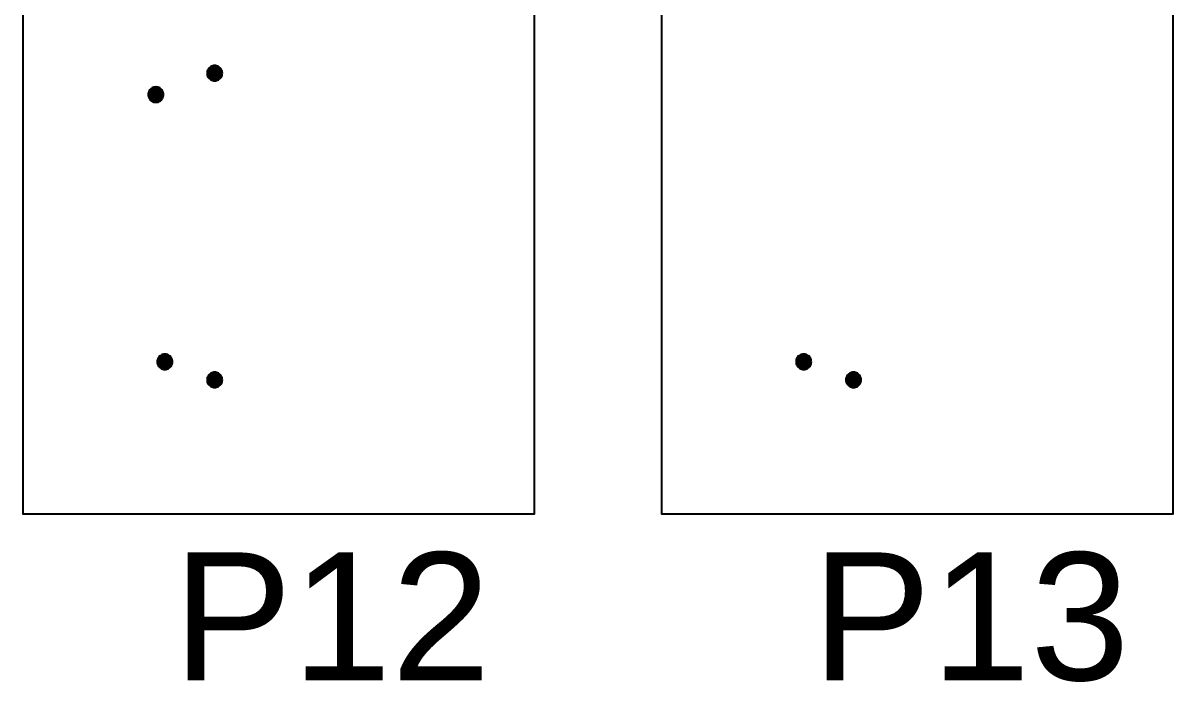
# Model space of a CAD drawing. Extents: x -2 to 177, y -6 to 16.
# Drawn here: x 168 to 177, y -5.81 to -0.66 of the extents above; entities that cross this region are included whole.
import ezdxf

# ---------------------------------------------------------------- set-up
doc = ezdxf.new("R2010")
doc.units = 0
doc.layers.get('0').update_dxf_attribs({"color": 255, "linetype": 'continuous'})
for name, color, linetype in [('Outline', 1, 'continuous'), ('P12', 225, 'continuous'), ('P13', 146, 'continuous'), ('V12', 96, 'continuous'), ('V13', 206, 'continuous')]:
    doc.layers.add(name, color=color, linetype=linetype)
doc.styles.get("Standard").update_dxf_attribs({"font": 'ARIAL.TTF'})

msp = doc.modelspace()

# ---------------------------------------------------------------- linework, layer by layer
at = {"layer": 'Outline'}
for points in [[(172, 4.5), (172, -4.5), (168, -4.5), (168, 4.5)], [(177, 4.5), (177, -4.5), (173, -4.5), (173, 4.5)]]:
    msp.add_lwpolyline(points, close=True, dxfattribs=at)
at = {"layer": 'P12'}
for points in [[(169.56, -1.05), (169.5595, -1.0422), (169.558, -1.0345), (169.5554, -1.027), (169.552, -1.02), (169.5476, -1.0135), (169.5424, -1.0076), (169.5365, -1.0024), (169.53, -0.998), (169.523, -0.9946), (169.5155, -0.992), (169.5078, -0.9905), (169.5, -0.99), (169.4922, -0.9905), (169.4845, -0.992), (169.477, -0.9946), (169.47, -0.998), (169.4635, -1.0024), (169.4576, -1.0076), (169.4524, -1.0135), (169.448, -1.02), (169.4446, -1.027), (169.442, -1.0345), (169.4405, -1.0422), (169.44, -1.05), (169.4405, -1.0578), (169.442, -1.0655), (169.4446, -1.073), (169.448, -1.08), (169.4524, -1.0865), (169.4576, -1.0924), (169.4635, -1.0976), (169.47, -1.102), (169.477, -1.1054), (169.4845, -1.108), (169.4922, -1.1095), (169.5, -1.11), (169.5078, -1.1095), (169.5155, -1.108), (169.523, -1.1054), (169.53, -1.102), (169.5365, -1.0976), (169.5424, -1.0924), (169.5476, -1.0865), (169.552, -1.08), (169.5554, -1.073), (169.558, -1.0655), (169.5595, -1.0578), (169.56, -1.05)], [(169.0996, -1.2176), (169.099, -1.2098), (169.0975, -1.2021), (169.095, -1.1946), (169.0915, -1.1876), (169.0872, -1.1811), (169.082, -1.1752), (169.0761, -1.17), (169.0696, -1.1656), (169.0625, -1.1622), (169.0551, -1.1596), (169.0474, -1.1581), (169.0396, -1.1576), (169.0317, -1.1581), (169.024, -1.1596), (169.0166, -1.1622), (169.0096, -1.1656), (169.003, -1.17), (168.9971, -1.1752), (168.9919, -1.1811), (168.9876, -1.1876), (168.9841, -1.1946), (168.9816, -1.2021), (168.9801, -1.2098), (168.9796, -1.2176), (168.9801, -1.2254), (168.9816, -1.2331), (168.9841, -1.2406), (168.9876, -1.2476), (168.9919, -1.2541), (168.9971, -1.26), (169.003, -1.2652), (169.0096, -1.2696), (169.0166, -1.273), (169.024, -1.2755), (169.0317, -1.2771), (169.0396, -1.2776), (169.0474, -1.2771), (169.0551, -1.2755), (169.0625, -1.273), (169.0696, -1.2696), (169.0761, -1.2652), (169.082, -1.26), (169.0872, -1.2541), (169.0915, -1.2476), (169.095, -1.2406), (169.0975, -1.2331), (169.099, -1.2254), (169.0996, -1.2176)], [(169.17, -3.3081), (169.1695, -3.3002), (169.168, -3.2925), (169.1655, -3.2851), (169.162, -3.2781), (169.1576, -3.2715), (169.1525, -3.2656), (169.1466, -3.2605), (169.14, -3.2561), (169.133, -3.2526), (169.1256, -3.2501), (169.1179, -3.2486), (169.11, -3.2481), (169.1022, -3.2486), (169.0945, -3.2501), (169.0871, -3.2526), (169.08, -3.2561), (169.0735, -3.2605), (169.0676, -3.2656), (169.0624, -3.2715), (169.0581, -3.2781), (169.0546, -3.2851), (169.0521, -3.2925), (169.0505, -3.3002), (169.05, -3.3081), (169.0505, -3.3159), (169.0521, -3.3236), (169.0546, -3.331), (169.0581, -3.3381), (169.0624, -3.3446), (169.0676, -3.3505), (169.0735, -3.3557), (169.08, -3.36), (169.0871, -3.3635), (169.0945, -3.366), (169.1022, -3.3675), (169.11, -3.3681), (169.1179, -3.3675), (169.1256, -3.366), (169.133, -3.3635), (169.14, -3.36), (169.1466, -3.3557), (169.1525, -3.3505), (169.1576, -3.3446), (169.162, -3.3381), (169.1655, -3.331), (169.168, -3.3236), (169.1695, -3.3159), (169.17, -3.3081)], [(169.56, -3.45), (169.5595, -3.4422), (169.558, -3.4345), (169.5554, -3.427), (169.552, -3.42), (169.5476, -3.4135), (169.5424, -3.4076), (169.5365, -3.4024), (169.53, -3.398), (169.523, -3.3946), (169.5155, -3.392), (169.5078, -3.3905), (169.5, -3.39), (169.4922, -3.3905), (169.4845, -3.392), (169.477, -3.3946), (169.47, -3.398), (169.4635, -3.4024), (169.4576, -3.4076), (169.4524, -3.4135), (169.448, -3.42), (169.4446, -3.427), (169.442, -3.4345), (169.4405, -3.4422), (169.44, -3.45), (169.4405, -3.4578), (169.442, -3.4655), (169.4446, -3.473), (169.448, -3.48), (169.4524, -3.4865), (169.4576, -3.4924), (169.4635, -3.4976), (169.47, -3.502), (169.477, -3.5054), (169.4845, -3.508), (169.4922, -3.5095), (169.5, -3.51), (169.5078, -3.5095), (169.5155, -3.508), (169.523, -3.5054), (169.53, -3.502), (169.5365, -3.4976), (169.5424, -3.4924), (169.5476, -3.4865), (169.552, -3.48), (169.5554, -3.473), (169.558, -3.4655), (169.5595, -3.4578), (169.56, -3.45)]]:
    msp.add_lwpolyline(points, close=True, dxfattribs=at)
at = {"layer": 'P13'}
for points in [[(174.17, -3.3081), (174.1695, -3.3002), (174.168, -3.2925), (174.1655, -3.2851), (174.162, -3.2781), (174.1576, -3.2715), (174.1525, -3.2656), (174.1466, -3.2605), (174.14, -3.2561), (174.133, -3.2526), (174.1256, -3.2501), (174.1179, -3.2486), (174.11, -3.2481), (174.1022, -3.2486), (174.0945, -3.2501), (174.0871, -3.2526), (174.08, -3.2561), (174.0735, -3.2605), (174.0676, -3.2656), (174.0624, -3.2715), (174.0581, -3.2781), (174.0546, -3.2851), (174.0521, -3.2925), (174.0505, -3.3002), (174.05, -3.3081), (174.0505, -3.3159), (174.0521, -3.3236), (174.0546, -3.331), (174.0581, -3.3381), (174.0624, -3.3446), (174.0676, -3.3505), (174.0735, -3.3557), (174.08, -3.36), (174.0871, -3.3635), (174.0945, -3.366), (174.1022, -3.3675), (174.11, -3.3681), (174.1179, -3.3675), (174.1256, -3.366), (174.133, -3.3635), (174.14, -3.36), (174.1466, -3.3557), (174.1525, -3.3505), (174.1576, -3.3446), (174.162, -3.3381), (174.1655, -3.331), (174.168, -3.3236), (174.1695, -3.3159), (174.17, -3.3081)], [(174.56, -3.45), (174.5595, -3.4422), (174.558, -3.4345), (174.5554, -3.427), (174.552, -3.42), (174.5476, -3.4135), (174.5424, -3.4076), (174.5365, -3.4024), (174.53, -3.398), (174.523, -3.3946), (174.5155, -3.392), (174.5078, -3.3905), (174.5, -3.39), (174.4922, -3.3905), (174.4845, -3.392), (174.477, -3.3946), (174.47, -3.398), (174.4635, -3.4024), (174.4576, -3.4076), (174.4524, -3.4135), (174.448, -3.42), (174.4446, -3.427), (174.442, -3.4345), (174.4405, -3.4422), (174.44, -3.45), (174.4405, -3.4578), (174.442, -3.4655), (174.4446, -3.473), (174.448, -3.48), (174.4524, -3.4865), (174.4576, -3.4924), (174.4635, -3.4976), (174.47, -3.502), (174.477, -3.5054), (174.4845, -3.508), (174.4922, -3.5095), (174.5, -3.51), (174.5078, -3.5095), (174.5155, -3.508), (174.523, -3.5054), (174.53, -3.502), (174.5365, -3.4976), (174.5424, -3.4924), (174.5476, -3.4865), (174.552, -3.48), (174.5554, -3.473), (174.558, -3.4655), (174.5595, -3.4578), (174.56, -3.45)]]:
    msp.add_lwpolyline(points, close=True, dxfattribs=at)
at = {"layer": 'V12'}
for points in [[(169.55, -1.05), (169.5496, -1.0435), (169.5483, -1.0371), (169.5462, -1.0309), (169.5433, -1.025), (169.5397, -1.0196), (169.5354, -1.0146), (169.5304, -1.0103), (169.525, -1.0067), (169.5191, -1.0038), (169.5129, -1.0017), (169.5065, -1.0004), (169.5, -1), (169.4935, -1.0004), (169.4871, -1.0017), (169.4809, -1.0038), (169.475, -1.0067), (169.4696, -1.0103), (169.4646, -1.0146), (169.4603, -1.0196), (169.4567, -1.025), (169.4538, -1.0309), (169.4517, -1.0371), (169.4504, -1.0435), (169.45, -1.05), (169.4504, -1.0565), (169.4517, -1.0629), (169.4538, -1.0691), (169.4567, -1.075), (169.4603, -1.0804), (169.4646, -1.0854), (169.4696, -1.0897), (169.475, -1.0933), (169.4809, -1.0962), (169.4871, -1.0983), (169.4935, -1.0996), (169.5, -1.1), (169.5065, -1.0996), (169.5129, -1.0983), (169.5191, -1.0962), (169.525, -1.0933), (169.5304, -1.0897), (169.5354, -1.0854), (169.5397, -1.0804), (169.5433, -1.075), (169.5462, -1.0691), (169.5483, -1.0629), (169.5496, -1.0565), (169.55, -1.05)], [(169.0896, -1.2176), (169.0891, -1.2111), (169.0878, -1.2046), (169.0857, -1.1985), (169.0829, -1.1926), (169.0792, -1.1872), (169.0749, -1.1822), (169.07, -1.1779), (169.0646, -1.1743), (169.0587, -1.1714), (169.0525, -1.1693), (169.0461, -1.168), (169.0396, -1.1676), (169.033, -1.168), (169.0266, -1.1693), (169.0204, -1.1714), (169.0146, -1.1743), (169.0091, -1.1779), (169.0042, -1.1822), (168.9999, -1.1872), (168.9962, -1.1926), (168.9934, -1.1985), (168.9913, -1.2046), (168.99, -1.2111), (168.9896, -1.2176), (168.99, -1.2241), (168.9913, -1.2305), (168.9934, -1.2367), (168.9962, -1.2426), (168.9999, -1.248), (169.0042, -1.2529), (169.0091, -1.2573), (169.0146, -1.2609), (169.0204, -1.2638), (169.0266, -1.2659), (169.033, -1.2672), (169.0396, -1.2676), (169.0461, -1.2672), (169.0525, -1.2659), (169.0587, -1.2638), (169.0646, -1.2609), (169.07, -1.2573), (169.0749, -1.2529), (169.0792, -1.248), (169.0829, -1.2426), (169.0857, -1.2367), (169.0878, -1.2305), (169.0891, -1.2241), (169.0896, -1.2176)], [(169.16, -3.3081), (169.1596, -3.3015), (169.1583, -3.2951), (169.1562, -3.2889), (169.1533, -3.2831), (169.1497, -3.2776), (169.1454, -3.2727), (169.1405, -3.2684), (169.135, -3.2648), (169.1292, -3.2619), (169.123, -3.2598), (169.1166, -3.2585), (169.11, -3.2581), (169.1035, -3.2585), (169.0971, -3.2598), (169.0909, -3.2619), (169.085, -3.2648), (169.0796, -3.2684), (169.0747, -3.2727), (169.0704, -3.2776), (169.0667, -3.2831), (169.0638, -3.2889), (169.0617, -3.2951), (169.0605, -3.3015), (169.06, -3.3081), (169.0605, -3.3146), (169.0617, -3.321), (169.0638, -3.3272), (169.0667, -3.3331), (169.0704, -3.3385), (169.0747, -3.3434), (169.0796, -3.3477), (169.085, -3.3514), (169.0909, -3.3543), (169.0971, -3.3564), (169.1035, -3.3576), (169.11, -3.3581), (169.1166, -3.3576), (169.123, -3.3564), (169.1292, -3.3543), (169.135, -3.3514), (169.1405, -3.3477), (169.1454, -3.3434), (169.1497, -3.3385), (169.1533, -3.3331), (169.1562, -3.3272), (169.1583, -3.321), (169.1596, -3.3146), (169.16, -3.3081)], [(169.55, -3.45), (169.5496, -3.4435), (169.5483, -3.4371), (169.5462, -3.4309), (169.5433, -3.425), (169.5397, -3.4196), (169.5354, -3.4146), (169.5304, -3.4103), (169.525, -3.4067), (169.5191, -3.4038), (169.5129, -3.4017), (169.5065, -3.4004), (169.5, -3.4), (169.4935, -3.4004), (169.4871, -3.4017), (169.4809, -3.4038), (169.475, -3.4067), (169.4696, -3.4103), (169.4646, -3.4146), (169.4603, -3.4196), (169.4567, -3.425), (169.4538, -3.4309), (169.4517, -3.4371), (169.4504, -3.4435), (169.45, -3.45), (169.4504, -3.4565), (169.4517, -3.4629), (169.4538, -3.4691), (169.4567, -3.475), (169.4603, -3.4804), (169.4646, -3.4854), (169.4696, -3.4897), (169.475, -3.4933), (169.4809, -3.4962), (169.4871, -3.4983), (169.4935, -3.4996), (169.5, -3.5), (169.5065, -3.4996), (169.5129, -3.4983), (169.5191, -3.4962), (169.525, -3.4933), (169.5304, -3.4897), (169.5354, -3.4854), (169.5397, -3.4804), (169.5433, -3.475), (169.5462, -3.4691), (169.5483, -3.4629), (169.5496, -3.4565), (169.55, -3.45)]]:
    msp.add_lwpolyline(points, close=True, dxfattribs=at)
for points in [[(169.4538, -1.0309), (169.45, -1.05), (169.5, -1.05)], [(169.45, -1.05), (169.4538, -1.0691), (169.5, -1.05)], [(169.4646, -1.0146), (169.4538, -1.0309), (169.5, -1.05)], [(169.4538, -1.0691), (169.4646, -1.0854), (169.5, -1.05)], [(169.4809, -1.0038), (169.4646, -1.0146), (169.5, -1.05)], [(169.4646, -1.0854), (169.4809, -1.0962), (169.5, -1.05)], [(169.5, -1), (169.4809, -1.0038), (169.5, -1.05)], [(169.4809, -1.0962), (169.5, -1.1), (169.5, -1.05)], [(169.5191, -1.0038), (169.5, -1), (169.5, -1.05)], [(169.5354, -1.0146), (169.5191, -1.0038), (169.5, -1.05)], [(169.5462, -1.0309), (169.5354, -1.0146), (169.5, -1.05)], [(169.55, -1.05), (169.5462, -1.0309), (169.5, -1.05)], [(169.5, -1.1), (169.5191, -1.0962), (169.5, -1.05)], [(169.5191, -1.0962), (169.5354, -1.0854), (169.5, -1.05)], [(169.5354, -1.0854), (169.5462, -1.0691), (169.5, -1.05)], [(169.5462, -1.0691), (169.55, -1.05), (169.5, -1.05)], [(169.0396, -1.1676), (169.0204, -1.1714), (169.0396, -1.2176)], [(169.0587, -1.1714), (169.0396, -1.1676), (169.0396, -1.2176)], [(168.9934, -1.1985), (168.9896, -1.2176), (169.0396, -1.2176)], [(168.9896, -1.2176), (168.9934, -1.2367), (169.0396, -1.2176)], [(169.0042, -1.1822), (168.9934, -1.1985), (169.0396, -1.2176)], [(168.9934, -1.2367), (169.0042, -1.2529), (169.0396, -1.2176)], [(169.0204, -1.1714), (169.0042, -1.1822), (169.0396, -1.2176)], [(169.0042, -1.2529), (169.0204, -1.2638), (169.0396, -1.2176)], [(169.0204, -1.2638), (169.0396, -1.2676), (169.0396, -1.2176)], [(169.0749, -1.1822), (169.0587, -1.1714), (169.0396, -1.2176)], [(169.0857, -1.1985), (169.0749, -1.1822), (169.0396, -1.2176)], [(169.0896, -1.2176), (169.0857, -1.1985), (169.0396, -1.2176)], [(169.0396, -1.2676), (169.0587, -1.2638), (169.0396, -1.2176)], [(169.0587, -1.2638), (169.0749, -1.2529), (169.0396, -1.2176)], [(169.0749, -1.2529), (169.0857, -1.2367), (169.0396, -1.2176)], [(169.0857, -1.2367), (169.0896, -1.2176), (169.0396, -1.2176)], [(169.0638, -3.2889), (169.06, -3.3081), (169.11, -3.3081)], [(169.06, -3.3081), (169.0638, -3.3272), (169.11, -3.3081)], [(169.0747, -3.2727), (169.0638, -3.2889), (169.11, -3.3081)], [(169.0638, -3.3272), (169.0747, -3.3434), (169.11, -3.3081)], [(169.0909, -3.2619), (169.0747, -3.2727), (169.11, -3.3081)], [(169.0747, -3.3434), (169.0909, -3.3543), (169.11, -3.3081)], [(169.11, -3.2581), (169.0909, -3.2619), (169.11, -3.3081)], [(169.0909, -3.3543), (169.11, -3.3581), (169.11, -3.3081)], [(169.1292, -3.2619), (169.11, -3.2581), (169.11, -3.3081)], [(169.1454, -3.2727), (169.1292, -3.2619), (169.11, -3.3081)], [(169.1562, -3.2889), (169.1454, -3.2727), (169.11, -3.3081)], [(169.16, -3.3081), (169.1562, -3.2889), (169.11, -3.3081)], [(169.11, -3.3581), (169.1292, -3.3543), (169.11, -3.3081)], [(169.1292, -3.3543), (169.1454, -3.3434), (169.11, -3.3081)], [(169.1454, -3.3434), (169.1562, -3.3272), (169.11, -3.3081)], [(169.1562, -3.3272), (169.16, -3.3081), (169.11, -3.3081)], [(169.4646, -3.4146), (169.4538, -3.4309), (169.5, -3.45)], [(169.4809, -3.4038), (169.4646, -3.4146), (169.5, -3.45)], [(169.5, -3.4), (169.4809, -3.4038), (169.5, -3.45)], [(169.5191, -3.4038), (169.5, -3.4), (169.5, -3.45)], [(169.5354, -3.4146), (169.5191, -3.4038), (169.5, -3.45)], [(169.5462, -3.4309), (169.5354, -3.4146), (169.5, -3.45)], [(169.4538, -3.4309), (169.45, -3.45), (169.5, -3.45)], [(169.45, -3.45), (169.4538, -3.4691), (169.5, -3.45)], [(169.4538, -3.4691), (169.4646, -3.4854), (169.5, -3.45)], [(169.4646, -3.4854), (169.4809, -3.4962), (169.5, -3.45)], [(169.4809, -3.4962), (169.5, -3.5), (169.5, -3.45)], [(169.55, -3.45), (169.5462, -3.4309), (169.5, -3.45)], [(169.5, -3.5), (169.5191, -3.4962), (169.5, -3.45)], [(169.5191, -3.4962), (169.5354, -3.4854), (169.5, -3.45)], [(169.5354, -3.4854), (169.5462, -3.4691), (169.5, -3.45)], [(169.5462, -3.4691), (169.55, -3.45), (169.5, -3.45)]]:
    msp.add_solid(points, dxfattribs=at)
at = {"layer": 'V13'}
for points in [[(174.16, -3.3081), (174.1596, -3.3015), (174.1583, -3.2951), (174.1562, -3.2889), (174.1533, -3.2831), (174.1497, -3.2776), (174.1454, -3.2727), (174.1405, -3.2684), (174.135, -3.2648), (174.1292, -3.2619), (174.123, -3.2598), (174.1166, -3.2585), (174.11, -3.2581), (174.1035, -3.2585), (174.0971, -3.2598), (174.0909, -3.2619), (174.085, -3.2648), (174.0796, -3.2684), (174.0747, -3.2727), (174.0704, -3.2776), (174.0667, -3.2831), (174.0638, -3.2889), (174.0617, -3.2951), (174.0605, -3.3015), (174.06, -3.3081), (174.0605, -3.3146), (174.0617, -3.321), (174.0638, -3.3272), (174.0667, -3.3331), (174.0704, -3.3385), (174.0747, -3.3434), (174.0796, -3.3477), (174.085, -3.3514), (174.0909, -3.3543), (174.0971, -3.3564), (174.1035, -3.3576), (174.11, -3.3581), (174.1166, -3.3576), (174.123, -3.3564), (174.1292, -3.3543), (174.135, -3.3514), (174.1405, -3.3477), (174.1454, -3.3434), (174.1497, -3.3385), (174.1533, -3.3331), (174.1562, -3.3272), (174.1583, -3.321), (174.1596, -3.3146), (174.16, -3.3081)], [(174.55, -3.45), (174.5496, -3.4435), (174.5483, -3.4371), (174.5462, -3.4309), (174.5433, -3.425), (174.5397, -3.4196), (174.5354, -3.4146), (174.5304, -3.4103), (174.525, -3.4067), (174.5191, -3.4038), (174.5129, -3.4017), (174.5065, -3.4004), (174.5, -3.4), (174.4935, -3.4004), (174.4871, -3.4017), (174.4809, -3.4038), (174.475, -3.4067), (174.4696, -3.4103), (174.4646, -3.4146), (174.4603, -3.4196), (174.4567, -3.425), (174.4538, -3.4309), (174.4517, -3.4371), (174.4504, -3.4435), (174.45, -3.45), (174.4504, -3.4565), (174.4517, -3.4629), (174.4538, -3.4691), (174.4567, -3.475), (174.4603, -3.4804), (174.4646, -3.4854), (174.4696, -3.4897), (174.475, -3.4933), (174.4809, -3.4962), (174.4871, -3.4983), (174.4935, -3.4996), (174.5, -3.5), (174.5065, -3.4996), (174.5129, -3.4983), (174.5191, -3.4962), (174.525, -3.4933), (174.5304, -3.4897), (174.5354, -3.4854), (174.5397, -3.4804), (174.5433, -3.475), (174.5462, -3.4691), (174.5483, -3.4629), (174.5496, -3.4565), (174.55, -3.45)]]:
    msp.add_lwpolyline(points, close=True, dxfattribs=at)
for points in [[(174.0638, -3.2889), (174.06, -3.3081), (174.11, -3.3081)], [(174.06, -3.3081), (174.0638, -3.3272), (174.11, -3.3081)], [(174.0747, -3.2727), (174.0638, -3.2889), (174.11, -3.3081)], [(174.0638, -3.3272), (174.0747, -3.3434), (174.11, -3.3081)], [(174.0909, -3.2619), (174.0747, -3.2727), (174.11, -3.3081)], [(174.0747, -3.3434), (174.0909, -3.3543), (174.11, -3.3081)], [(174.11, -3.2581), (174.0909, -3.2619), (174.11, -3.3081)], [(174.0909, -3.3543), (174.11, -3.3581), (174.11, -3.3081)], [(174.1292, -3.2619), (174.11, -3.2581), (174.11, -3.3081)], [(174.1454, -3.2727), (174.1292, -3.2619), (174.11, -3.3081)], [(174.1562, -3.2889), (174.1454, -3.2727), (174.11, -3.3081)], [(174.16, -3.3081), (174.1562, -3.2889), (174.11, -3.3081)], [(174.11, -3.3581), (174.1292, -3.3543), (174.11, -3.3081)], [(174.1292, -3.3543), (174.1454, -3.3434), (174.11, -3.3081)], [(174.1454, -3.3434), (174.1562, -3.3272), (174.11, -3.3081)], [(174.1562, -3.3272), (174.16, -3.3081), (174.11, -3.3081)], [(174.4646, -3.4146), (174.4538, -3.4309), (174.5, -3.45)], [(174.4809, -3.4038), (174.4646, -3.4146), (174.5, -3.45)], [(174.5, -3.4), (174.4809, -3.4038), (174.5, -3.45)], [(174.5191, -3.4038), (174.5, -3.4), (174.5, -3.45)], [(174.5354, -3.4146), (174.5191, -3.4038), (174.5, -3.45)], [(174.5462, -3.4309), (174.5354, -3.4146), (174.5, -3.45)], [(174.4538, -3.4309), (174.45, -3.45), (174.5, -3.45)], [(174.45, -3.45), (174.4538, -3.4691), (174.5, -3.45)], [(174.4538, -3.4691), (174.4646, -3.4854), (174.5, -3.45)], [(174.4646, -3.4854), (174.4809, -3.4962), (174.5, -3.45)], [(174.4809, -3.4962), (174.5, -3.5), (174.5, -3.45)], [(174.55, -3.45), (174.5462, -3.4309), (174.5, -3.45)], [(174.5, -3.5), (174.5191, -3.4962), (174.5, -3.45)], [(174.5191, -3.4962), (174.5354, -3.4854), (174.5, -3.45)], [(174.5354, -3.4854), (174.5462, -3.4691), (174.5, -3.45)], [(174.5462, -3.4691), (174.55, -3.45), (174.5, -3.45)]]:
    msp.add_solid(points, dxfattribs=at)

# ---------------------------------------------------------------- texts
for s, p in [('P12', (169.175, -5.8)), ('P13', (174.175, -5.8))]:
    msp.add_text(s, height=1).set_placement(p)

doc.saveas('drawing.dxf')
